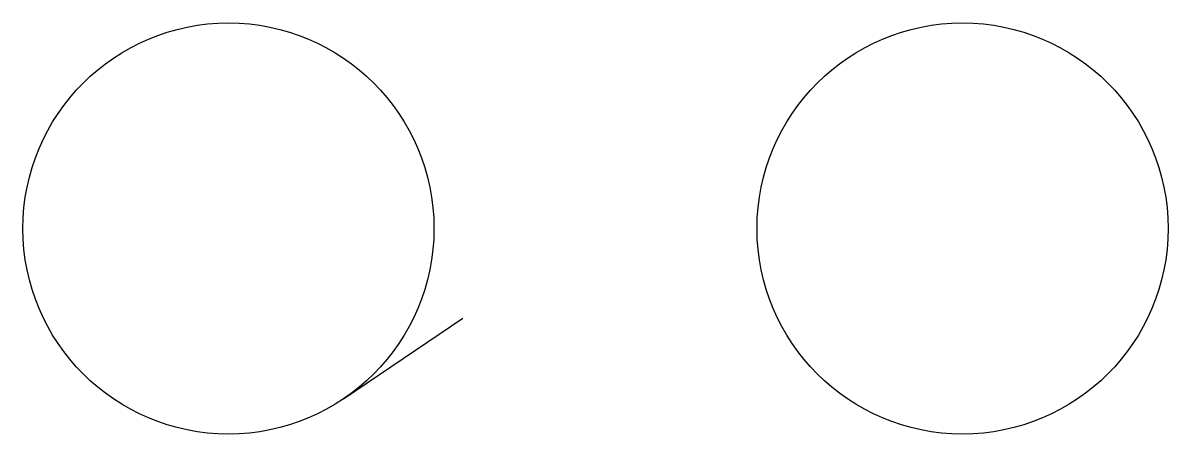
# Model space of a CAD drawing. Units: millimetres at full size, sheet at 1:100. Extents: x -13714 to 10163, y -7776 to 796.
import ezdxf

# ---------------------------------------------------------------- set-up
doc = ezdxf.new("R2010")
doc.units = ezdxf.units.MM
doc.header["$LTSCALE"] = 100
doc.layers.add('0-0', color=7, linetype='Continuous')

msp = doc.modelspace()

# ---------------------------------------------------------------- linework, layer by layer
at = {"layer": '0-0'}
msp.add_line((-7028.6, -7040.5), (-4543.1, -5360.5), dxfattribs=at)
for centre in [(-9428.6, -3489.8), (5877.6, -3489.8)]:
    msp.add_circle(centre, 4285.7, dxfattribs=at)

doc.saveas('drawing.dxf')
